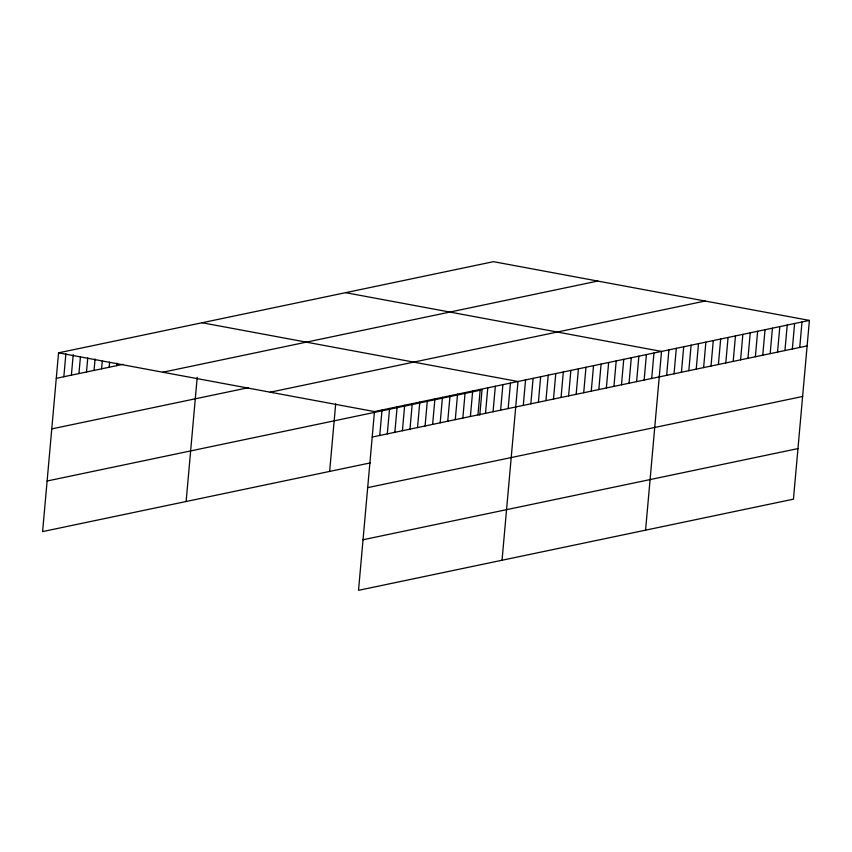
<?xml version="1.0" encoding="UTF-8"?>
<svg xmlns="http://www.w3.org/2000/svg" width="852" height="852" viewBox="0 0 852 852"><rect width="100%" height="100%" fill="white"/><g stroke="black" fill="none" stroke-linecap="round" stroke-linejoin="round"><path stroke-width="1.28" d="M809.4 320.416L374.475 411.58L358.522 590.329L793.446 499.165L809.4 320.416L493.478 261.67L58.554 352.834L42.6 531.584L370.322 462.892M63.836 376.744L65.881 353.804M71.387 375.157L73.208 354.773M78.938 373.57L80.418 357.009M86.499 371.983L87.745 357.968M94.05 370.407L95.073 358.937M101.601 368.82L102.283 361.173M109.152 367.233L109.61 362.143M116.713 365.657L116.937 363.112M186.13 501.498L197.206 377.319M329.649 471.412L335.677 403.901M379.747 435.489L382.026 410.004M387.309 433.902L389.577 408.417M394.859 432.315L397.138 406.83M402.41 430.739L404.689 405.254M409.972 429.152L412.24 403.667M417.523 427.566L419.791 402.08M425.073 425.989L427.353 400.504M432.624 424.402L434.903 398.917M440.186 422.816L442.454 397.33M447.737 421.239L450.016 395.754M455.287 419.653L457.567 394.167M462.849 418.066L465.117 392.58M470.4 416.479L472.679 391.004M477.951 414.903L480.23 389.417M479.782 415.126L482.04 389.843L47.116 481.007M485.512 413.316L487.781 387.83M493.063 411.729L495.332 386.254M500.614 410.153L502.893 384.667M508.165 408.566L510.444 383.08M502.041 560.243L517.995 381.504L202.084 322.759M523.277 405.403L525.556 379.917M530.828 403.816L533.107 378.331M538.389 402.229L540.658 376.754M545.94 400.653L548.209 375.168M553.491 399.066L555.77 373.581M561.053 397.479L563.321 372.005M568.603 395.903L570.872 370.418M576.154 394.316L578.433 368.831M583.705 392.729L585.984 367.255M591.267 391.153L593.535 365.668M598.818 389.566L601.097 364.081M606.368 387.979L608.647 362.505M613.93 386.403L616.198 360.918M621.481 384.816L623.749 359.331M629.032 383.23L631.311 357.744M636.593 381.653L638.862 356.168M644.144 380.067L646.412 354.581M651.695 378.48L653.974 352.994M645.571 530.157L661.525 351.418L345.603 292.673M666.647 375.349L668.916 349.863M674.038 373.804L676.307 348.319M681.43 372.249L683.709 346.764M688.821 370.705L691.1 345.22M696.222 369.15L698.491 343.665M703.614 367.595L705.882 342.121M711.005 366.051L713.284 340.566M718.396 364.496L720.675 339.021M725.798 362.952L728.066 337.467M733.189 361.397L735.457 335.922M740.58 359.853L742.859 334.367M747.971 358.298L750.25 332.823M755.373 356.754L757.641 331.268M762.764 355.199L765.032 329.713M770.155 353.655L772.434 328.169M777.546 352.1L779.825 326.614M784.948 350.555L787.216 325.07M792.339 349L794.607 323.515M799.73 347.456L802.009 321.971M56.275 378.32L123.007 364.337M162.807 372.228L597.731 281.064M51.759 428.897L248.166 387.724M270.222 392.197L705.147 301.033M372.196 437.065L807.121 345.901M367.681 487.642L802.616 396.478M363.037 539.753L797.962 448.589M58.554 352.834L374.475 411.58"/></g></svg>
